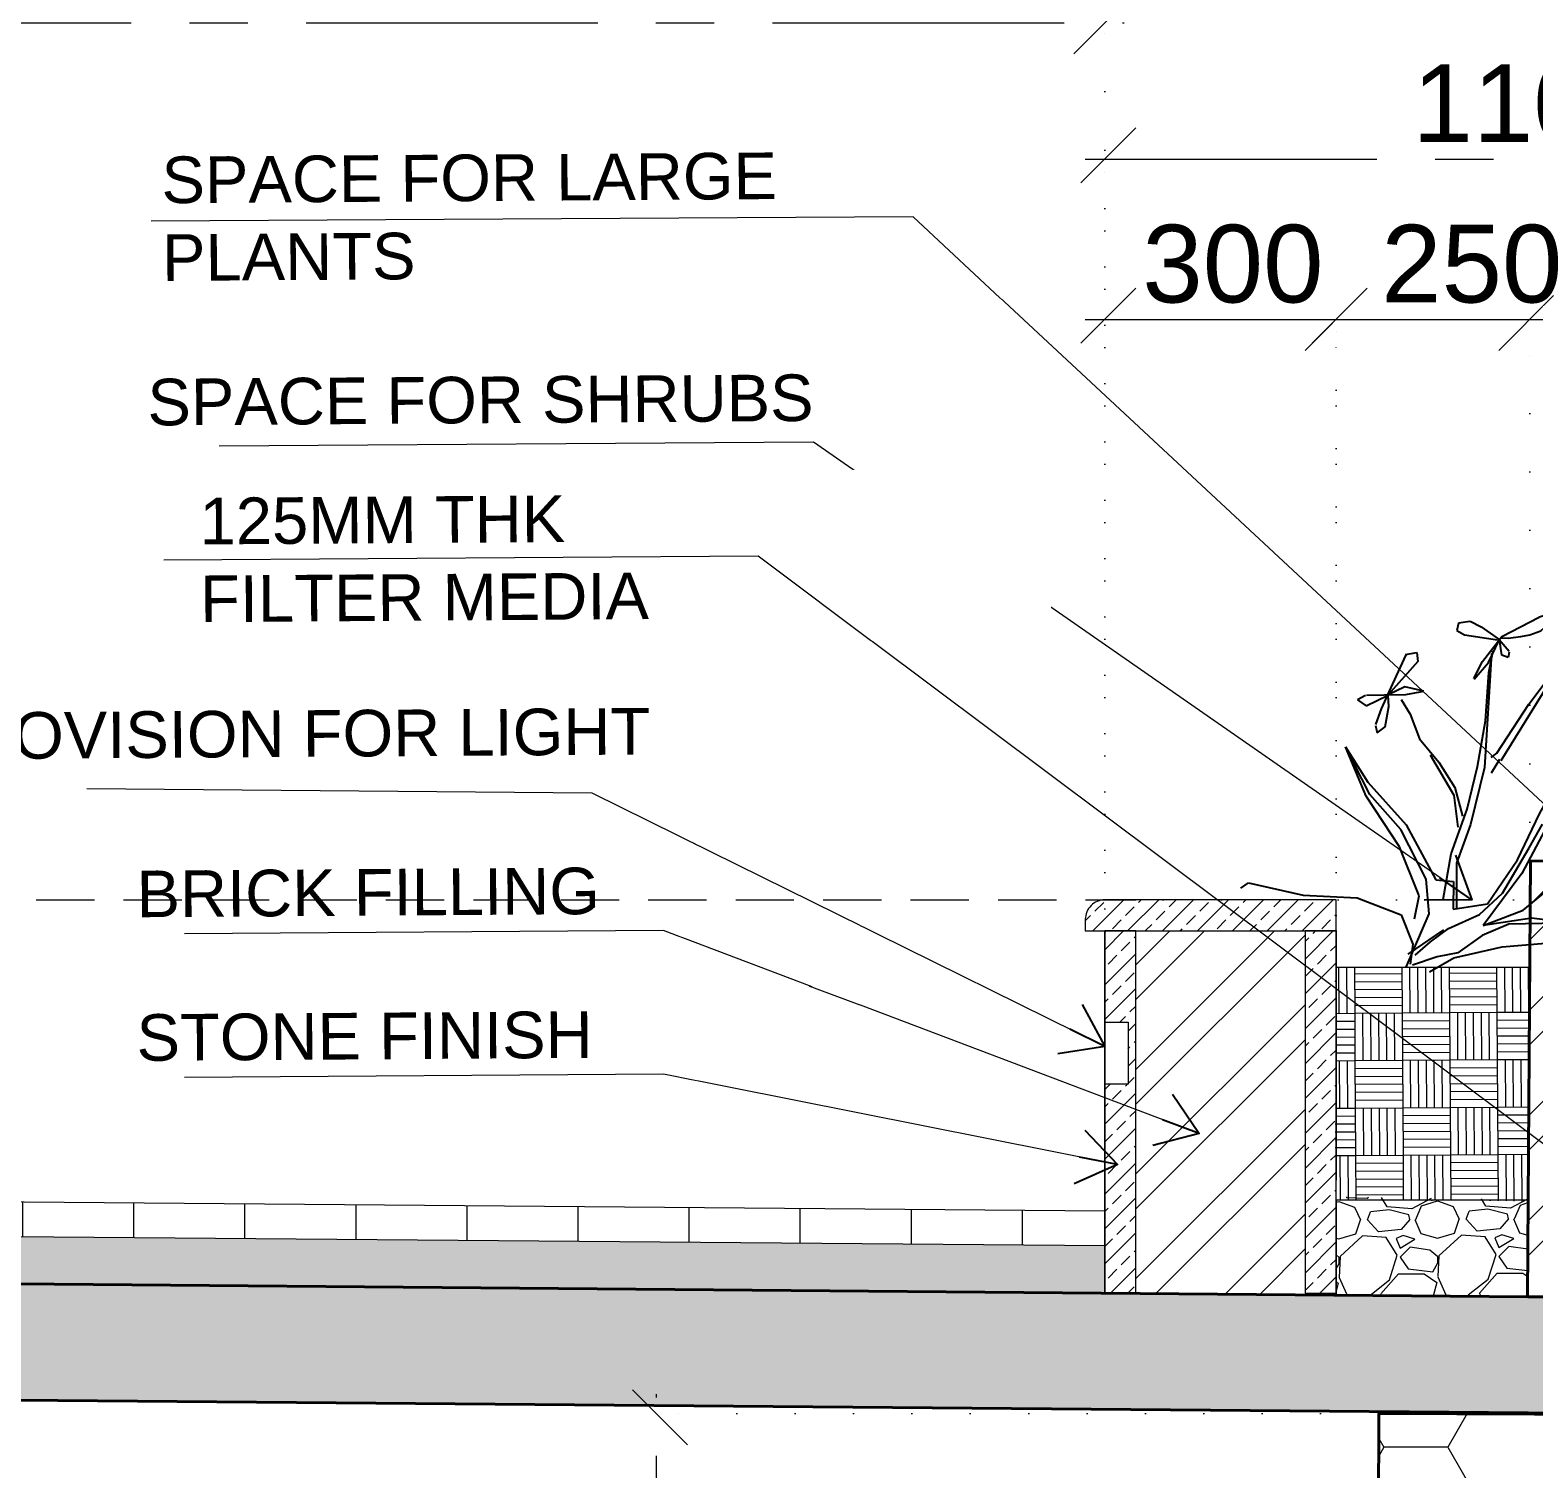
# Model space of a CAD drawing. Header units: millimetres. Extents: x 1667 to 847943, y 724 to 1832625.
# Drawn here: x 420352 to 422286, y 667518 to 669370 of the extents above; entities that cross this region are included whole.
import ezdxf

# ---------------------------------------------------------------- set-up
doc = ezdxf.new("R2010")
doc.units = ezdxf.units.MM
for name, pattern in [('18 03 2014_Stilt Floor_Block 1_Architecture Plan$0$HIDDEN', [0.375, 0.25, -0.125]), ('CENTER', [2, 1.25, -0.25, 0.25, -0.25]), ('DOT', [0.25, 0, -0.25])]:
    doc.linetypes.add(name, pattern=pattern)
doc.layers.get('Defpoints').update_dxf_attribs({"color": 140})
for name, color, linetype, lineweight in [('.', 1, 'Continuous', 0), ('CONCRETE_MOFA', 230, 'Continuous', 40), ('DIMENSION_MOFA', 66, 'CENTER', 15), ('ELEV_09_MOFA', 37, 'Continuous', 9), ('ELEV_15_MOFA', 31, 'Continuous', 13), ('ELEV_GRADE 2_MOFA', 37, 'Continuous', 9), ('s-dm', 171, 'Continuous', 15), ('text', 222, 'Continuous', 15)]:
    doc.layers.add(name, color=color, linetype=linetype, lineweight=lineweight)
doc.layers.add('HATCH_LIGHT_MOFA', color=7, linetype='Continuous', lineweight=5, true_color=0x5b5b5b)
doc.styles.add('1-100', font='arial.ttf', dxfattribs={"height": 120})
doc.styles.add('1-200', font='ARIALN.TTF', dxfattribs={"height": 400})
doc.styles.add('arial', font='arial.ttf')
doc.styles.add('RS', font='romans.shx', dxfattribs={"width": 0.9})
doc.dimstyles.new('DIM 1-200', dxfattribs={"dimtxt": 400, "dimasz": 200, "dimexe": 200, "dimexo": 1, "dimgap": 50, "dimtad": 1, "dimdec": 0, "dimzin": 0, "dimdsep": 46, "dimtxsty": '1-200', "dimblk": 'OBLIQUE', "dimcen": 25, "dimdle": 200, "dimclrd": 256, "dimclre": 256, "dimclrt": 256, "dimadec": 0, "dimazin": 0, "dimtfac": 1, "dimtdec": 0, "dimtix": 1, "dimtofl": 0, "dimtmove": 1, "dimatfit": 3, "dimldrblk": 'OPEN90', "dimfxl": 200, "dimfxlon": 1, "dimtolj": 1, "dimtzin": 0, "dimlwd": -1, "dimlwe": -1, "dimarcsym": 0})
doc.dimstyles.new('Maheboob', dxfattribs={"dimtxt": 100, "dimasz": 100, "dimexe": 0, "dimexo": 0, "dimgap": 50, "dimtad": 1, "dimdec": 0, "dimdsep": 46, "dimtxsty": 'RS', "dimblk": 'ME', "dimcen": 225, "dimdle": 25, "dimclrd": 256, "dimclre": 256, "dimclrt": 7, "dimadec": 1, "dimazin": 1, "dimtfac": 1, "dimtdec": 0, "dimtmove": 0, "dimatfit": 0, "dimldrblk": 'ME', "dimfxl": 1, "dimlwd": -1, "dimlwe": -1, "dimarcsym": 0})
pattern_1 = [(44.60938489196174, (6076.138752735802, 6.711330234655179), (-22.29706206993861, 22.60317506566953), []), (44.60938489196174, (6098.588881000702, 6.558273670380004), (-22.29706206993861, 22.60317506566953), [15.875, -7.9375])]

# ---------------------------------------------------------------- blocks, each defined once
blk = doc.blocks.new('_Oblique')
at = {"color": 0, "linetype": 'ByBlock', "lineweight": -2}
blk.add_line((-0.5, -0.5), (0.5, 0.5), dxfattribs=at)
blk = doc.blocks.new('*D899')
at = {"layer": 'Defpoints', "color": 0}
for p in [(421157.4184149239, 667589.4362939633), (422086.849096196, 667589.4362939633), (422082.7252781743, 666434.9623915817)]:
    blk.add_point(p, dxfattribs=at)
at = {"layer": 'DIMENSION_MOFA', "ltscale": 300}
blk.add_line((421157.4184149239, 666409.9623915817), (421157.4184149239, 667614.4362939633), dxfattribs=at)
at = {"layer": 'DIMENSION_MOFA', "linetype": 'DOT', "ltscale": 300}
for p, q in [((422086.849096196, 667589.4362939633), (421132.4184149239, 667589.4362939633)), ((422082.7252781743, 666434.9623915817), (421132.4184149239, 666434.9623915817))]:
    blk.add_line(p, q, dxfattribs=at)
at = {"layer": 'DIMENSION_MOFA', "xscale": 80, "yscale": 80, "zscale": 80}
for p, rotation in [((421157.4184149239, 667589.4362939633), 90), ((421157.4184149239, 666434.9623915817), 270)]:
    blk.add_blockref('_Oblique', p, dxfattribs=dict(at, rotation=rotation))
at = {"layer": 'DIMENSION_MOFA', "color": 7, "insert": (421086.3611161517, 667012.1993427726), "char_height": 100, "attachment_point": 5, "rotation": 90, "style": 'arial'}
blk.add_mtext('1154', dxfattribs=at)
blk = doc.blocks.new('ME')
at = {"layer": 's-dm', "color": 2, "ltscale": 50}
for p, q in [((5.457000000000001e-12, -1.043956861999275), (5.457000000000001e-12, 1.043956861990636)), ((-1.043956861989494, -4.3201e-12), (1.043956861979949, -4.3201e-12))]:
    blk.add_line(p, q, dxfattribs=at)
blk.add_lwpolyline([(0.7381889763755681, 0.738188976365791), (-0.7381889763851178, -0.7381889763744311)], dxfattribs=at)
blk = doc.blocks.new('A$C78421062')
for p, q in [((937.9627702001017, 1440.615539838793), (948.8411170607433, 1442.595165709499)), ((941.6258621132001, 1440.897294231923), (950.0323212300427, 1411.977512680227)), ((948.8411170607433, 1442.595165709499), (958.7305232917424, 1436.656288097147)), ((950.0323212300427, 1411.977512680227), (995.6332124297041, 1370.467569648055)), ((958.7305232917424, 1436.656288097147), (968.6199295227416, 1427.747971680015)), ((968.6199295227416, 1427.747971680015), (980.4872170123272, 1418.839655261254)), ((980.4872170123272, 1418.839655261254), (988.3987420026679, 1405.972087102244)), ((988.3987420026679, 1405.972087102244), (995.3213263724465, 1393.104518943233)), ((1029.483611697331, 1400.090330358827), (1071.301108116284, 1427.203846012941)), ((1084.325982505456, 1426.758158745011), (1074.436576265609, 1425.768345809542)), ((1095.204329365864, 1423.788719938137), (1084.325982505456, 1426.758158745011)), ((1100.149032485904, 1412.900777649367), (1095.204329365864, 1423.788719938137)), ((1100.149032485904, 1401.023022425361), (1100.149032485904, 1412.900777649367)), ((961.6973451618105, 1320.848174664192), (992.3545045021456, 1371.328634366626)), ((972.0834105734248, 1356.866875623353), (1029.483611697331, 1400.090330358827)), ((995.3213263724465, 1393.104518943233), (992.3545045021456, 1382.216576655628)), ((993.3434451227076, 1369.349008496385), (995.3213263724465, 1337.674994566245)), ((995.3213263724465, 1372.318447301863), (1020.044841963332, 1371.328634366626)), ((995.6332124297041, 1370.467569648055), (1054.790861461079, 1308.048878407339)), ((1020.044841963332, 1371.328634366626), (1040.812595054973, 1372.318447301863)), ((1040.812595054973, 1372.318447301863), (1066.525051275268, 1378.257324912818)), ((1066.525051275268, 1378.257324912818), (1086.303863755427, 1387.165641331114)), ((1086.303863755427, 1387.165641331114), (1100.149032485904, 1401.023022425361)), ((906.5843037103768, 1324.075826893095), (972.0834105734248, 1356.866875623353)), ((995.3213263724465, 1337.674994566245), (1009.166495103156, 1316.88892292371)), ((905.3277296100277, 1321.837987599429), (897.416204619687, 1310.950045312755)), ((897.416204619687, 1310.950045312755), (905.3277296100277, 1296.10285128234)), ((905.3277296100277, 1296.10285128234), (922.1397202108055, 1296.10285128234)), ((922.1397202108055, 1296.10285128234), (945.8742951904424, 1305.011167699704)), ((945.8742951904424, 1305.011167699704), (961.6973451618105, 1320.848174664192)), ((958.785388127435, 1203.422146772034), (981.1049764638301, 1290.972342980793)), ((981.1049764638301, 1290.972342980793), (996.6437449757941, 1309.723335711053)), ((1009.166495103156, 1316.88892292371), (1026.967426324263, 1297.092664217344)), ((1026.967426324263, 1297.092664217344), (1046.746238804422, 1298.082477152813)), ((1046.746238804422, 1298.082477152813), (1054.65776379453, 1305.011167699704)), ((928.5426388597116, 1115.740141971968), (958.785388127435, 1203.422146772034)), ((859.725487444317, 1087.112471818225), (833.7400168392342, 1079.889145595022)), ((865.5000364666339, 1066.887158395955), (859.725487444317, 1087.112471818225)), ((898.5195705655497, 1014.852868924383), (928.5426388597116, 1115.740141971968)), ((618.6380656752735, 1063.99782790686), (614.3071539108641, 1044.494847107446)), ((614.3071539108641, 1044.494847107446), (634.5180755022448, 1032.215192530304)), ((648.9544480536133, 1068.331823639572), (618.6380656752735, 1063.99782790686)), ((649.2939311806113, 1068.826046646573), (678.6091385160107, 1053.463022922166)), ((678.6091385160107, 1053.463022922166), (726.7192747658119, 1019.920177035499)), ((734.5106271272525, 1027.975146576297), (834.0358780478127, 1079.824741419405)), ((838.7927472325973, 1043.050181862898), (865.5000364666339, 1066.887158395955)), ((634.5180755022448, 1032.215192530304), (722.5799481128342, 1019.213205331238)), ((682.7879590783268, 961.070081391139), (734.5106271272525, 1027.975146576297)), ((698.7599333857652, 958.5372650648933), (726.910859886324, 1018.490872707218)), ((726.7192747658119, 1019.920177035499), (753.6570456300396, 988.666895217495)), ((734.1290461663157, 978.0402458640747), (728.3544971351512, 1019.93553795293)), ((732.6854089174885, 1024.269533685641), (751.4526932332665, 1023.54720106395)), ((751.4526932332665, 1023.54720106395), (785.3781687561423, 1027.881196796428)), ((785.3781687561423, 1027.881196796428), (809.1981834834442, 1032.215192530304)), ((809.1981834834442, 1032.215192530304), (838.7927472325973, 1043.050181862898)), ((854.7002548966557, 893.8111025965773), (906.671196115436, 1034.9755350505)), ((860.485468945466, 919.115894582821), (898.5195705655497, 1014.852868924383)), ((443.374737129081, 901.6097607812844), (479.0753384891432, 978.8154233789537)), ((476.7805729124229, 980.1556485444307), (507.5167885755654, 984.9411021659616)), ((507.5167885755654, 984.9411021659616), (510.2488966381643, 961.6974702880252)), ((706.211851418484, 982.9675862514414), (687.6508009824902, 678.3496004301123)), ((699.117579135811, 932.2821084319148), (711.3562510435004, 990.6049697070848)), ((750.7308746043127, 972.2615848870482), (734.1290461663157, 978.0402458640747)), ((753.618149119895, 985.9859047089703), (750.7308746043127, 972.2615848870482)), ((510.2488966381643, 961.6974702880252), (431.0177629324608, 872.1411239299923)), ((659.7653915917035, 915.7767435736023), (682.7879590783268, 961.070081391139)), ((660.5035461070947, 914.474975110963), (698.7599333857652, 958.5372650648933)), ((690.7062382195145, 802.6947348215617), (699.117579135811, 932.2821084319148)), ((412.780498263659, 835.0561851758976), (443.374737129081, 901.6097607812844)), ((475.4145188813563, 893.333847113885), (428.9686818902846, 871.4574876984116)), ((525.9585179749411, 881.7120311744511), (475.4145188813563, 893.333847113885)), ((732.1973220321815, 696.9238678577822), (854.7002548966557, 893.8111025965773)), ((806.2096196357161, 846.8847859022208), (860.485468945466, 919.115894582821)), ((370.2283586177509, 870.7738514672965), (349.0545211648569, 858.4683992951177)), ((349.0545211648569, 858.4683992951177), (372.2774396692403, 842.7447659661993)), ((372.2774396692403, 842.7447659661993), (430.3347359125037, 871.4574876984116)), ((372.54958676151, 871.3718933048658), (420.0885524575133, 872.1627448603977)), ((420.0885524575133, 872.1627448603977), (478.1917327407282, 873.129341205582)), ((432.3838169549126, 841.3774935025722), (431.0177629324608, 871.4574876984116)), ((465.2061454807408, 859.7043919707648), (489.6346712771337, 820.4840130067896)), ((478.1917327407282, 873.129341205582), (525.5988898309879, 881.8433537080418)), ((721.2077228818089, 716.0232625626959), (806.2096196357161, 846.8847859022208)), ((397.6371555242222, 792.5357096008956), (412.780498263659, 835.0561851758976)), ((422.8214387539774, 786.6865949633066), (432.3838169549126, 841.3774935025722)), ((489.6346712771337, 820.4840130067896), (514.5025590662844, 754.8530975489412)), ((396.8664121960755, 790.1047761221416), (400.964574289741, 770.2793254018761)), ((400.964574289741, 770.2793254018761), (422.8214387539774, 786.6865949633066)), ((668.9578204546124, 680.8108411706053), (690.7062382195145, 802.6947348215617)), ((381.5882246349938, 605.5119472788647), (316.7310887461063, 733.0705071906559)), ((316.7310887461063, 733.0705071906559), (376.4159721466713, 638.9591721571051)), ((371.7489716087002, 601.8965486711822), (316.7310887461063, 733.0705071906559)), ((514.5025590662844, 754.8530975489412), (565.73704714817, 692.3025977157522)), ((542.8746075932868, 711.7832818001043), (605.9821790698916, 604.0525307173375)), ((565.73704714817, 692.3025977157522), (609.1362466756254, 624.3381819915958)), ((705.5371457729489, 705.1954307809938), (721.2077228818089, 716.0232625626959)), ((706.211851418484, 663.490186486626), (728.4851119432133, 700.6387213440612)), ((641.7954868082888, 566.7622360743117), (668.9578204546124, 680.8108411706053)), ((687.6508009824902, 678.3496004301123), (650.5287001107354, 526.040607519215)), ((376.4159721466713, 638.9591721571051), (478.7092035119422, 524.4223870884161)), ((464.7340961489826, 512.5878239152953), (381.5882246349938, 605.5119472788647)), ((605.9821790698916, 604.0525307173375), (617.1188093279488, 518.6109005475882)), ((609.1362466756254, 624.3381819915958), (628.8977719431277, 548.0551795416977)), ((834.8560204063542, 554.1232565944083), (863.0728227917571, 604.7865741061978)), ((863.0728227917571, 604.7865741061978), (864.1712277238257, 538.7602328700013)), ((461.1884243015666, 466.0116534184199), (371.7489716087002, 601.8965486711822)), ((598.8747036491986, 447.1679064929485), (641.7954868082888, 566.7622360743117)), ((478.7092035119422, 524.4223870884161), (557.7601863984019, 377.7975324485451)), ((650.5287001107354, 526.040607519215), (613.4065992389806, 422.0247099208646)), ((776.1328515503556, 431.6242561794352), (834.8560204063542, 554.1232565944083)), ((864.1712277238257, 538.7602328700013), (787.3121729111299, 394.825249878224)), ((807.2157325719018, 463.1600569686852), (842.8498087201733, 526.4275805449579)), ((532.0424984309357, 380.1215171853546), (464.7340961489826, 512.5878239152953)), ((513.5652535173576, 334.7937587003689), (461.1884243015666, 466.0116534184199)), ((577.1262859019917, 325.2840128431562), (598.8747036491986, 447.1679064929485)), ((735.9478864406701, 342.5564203448594), (807.2157325719018, 463.1600569686852)), ((613.4065992389806, 422.0247099208646), (613.4065992389806, 300.8205065573566)), ((696.1933811074123, 314.0558734836522), (776.1328515503556, 431.6242561794352)), ((906.2474595282692, 391.5202714658808), (1000.534539357293, 440.6409402659629)), ((37.26941227680072, 356.0718826171942), (57.85309446556494, 369.8423061422072)), ((57.85309446556494, 369.8423061422072), (203.2244935010094, 336.5236257323995)), ((539.9613861206453, 287.1973938229494), (532.0424984309357, 380.1215171853546)), ((557.7601863984019, 377.7975324485451), (605.3870244806167, 373.3062767046504)), ((605.3870244806167, 373.3062767046504), (603.9761843625456, 299.3128383241128)), ((787.3121729111299, 394.825249878224), (683.95470919949, 255.7330122087151)), ((791.5788658682723, 297.1502010468394), (906.2474595282692, 391.5202714658808)), ((203.2244935010094, 336.5236257323995), (348.1216537074652, 329.6148785694968)), ((348.1216537074652, 329.6148785694968), (465.1789899161085, 284.1636495897546)), ((501.3705178115051, 273.8298437772319), (513.5652535173576, 334.7937587003689)), ((674.5781906936318, 285.2203072982375), (735.9478864406701, 342.5564203448594)), ((465.1789899161085, 284.1636495897546), (496.6995455466677, 206.0026807712857)), ((478.5916903738398, 144.8455035125371), (539.9613861206453, 287.1973938229494)), ((591.432625335874, 247.6552104565781), (674.5781906936318, 285.2203072982375)), ((603.9761843625456, 299.3128383241128), (696.1933811074123, 314.0558734836522)), ((683.95470919949, 255.7330122087151), (791.5788658682723, 297.1502010468394)), ((483.9688177611679, 179.3556280974299), (579.5004850330297, 243.9469833758194)), ((543.9205238136929, 212.0672001393978), (591.432625335874, 247.6552104565781)), ((752.5781678860076, 259.516406992916), (681.7530175361317, 229.2785395174287)), ((814.1860975089949, 275.7523539243266), (684.0348333809525, 256.0171947816852)), ((842.3739919667132, 261.0102377072908), (752.5781678860076, 259.516406992916)), ((813.0587846403942, 276.3732614316978), (905.715343359625, 264.7057600966655)), ((905.715343359625, 264.7057600966655), (842.3739919667132, 261.0102377072908)), ((496.6995455466677, 206.0026807712857), (489.2015869640745, 152.7669585067779)), ((502.3477411305066, 176.4791898233816), (543.9205238136929, 212.0672001393978)), ((681.7530175361317, 229.2785395174287), (616.4735916559584, 183.2822225405835)), ((735.1013248865493, 198.4646196737885), (851.1758768742438, 208.3209733113181)), ((851.1758768742438, 208.3209733113181), (960.2938642564695, 159.942338069668)), ((561.1872098003514, 171.7953477941919), (495.5123581471853, 149.5685136623215)), ((540.7178235743195, 131.8280534725636), (606.1290580425411, 169.9012095022481)), ((616.4735916559584, 183.2822225405835), (561.1872098003514, 171.7953477941919)), ((606.1290580425411, 169.9012095022481), (735.1013248865493, 198.4646196737885)), ((960.2938642564695, 159.942338069668), (986.1283483717125, 36.20824232557788))]:
    blk.add_line(p, q)
blk = doc.blocks.new('*D902')
at = {"layer": 'Defpoints', "color": 0}
for p in [(421734.0939522727, 669379.3263975525), (421734.0939522727, 667863.6859839811), (416531.7754649411, 667788.7635879205)]:
    blk.add_point(p, dxfattribs=at)
at = {"layer": 'DIMENSION_MOFA', "linetype": 'DOT', "ltscale": 300}
for p, q in [((416531.7754649411, 667788.7635879205), (416531.7754649411, 669404.3263975525)), ((421734.0939522727, 667863.6859839811), (421734.0939522727, 669404.3263975525))]:
    blk.add_line(p, q, dxfattribs=at)
at = {"layer": 'DIMENSION_MOFA', "ltscale": 300}
blk.add_line((416506.7754649411, 669379.3263975525), (421759.0939522727, 669379.3263975525), dxfattribs=at)
at = {"layer": 'DIMENSION_MOFA', "xscale": 80, "yscale": 80, "zscale": 80, "rotation": 180}
blk.add_blockref('_Oblique', (416531.7754649411, 669379.3263975525), dxfattribs=at)
at = {"layer": 'DIMENSION_MOFA', "xscale": 80, "yscale": 80, "zscale": 80}
blk.add_blockref('_Oblique', (421734.0939522727, 669379.3263975525), dxfattribs=at)
at = {"layer": 'DIMENSION_MOFA', "color": 7, "insert": (419132.9347086069, 669451.0317181528), "char_height": 100, "attachment_point": 5, "style": 'arial'}
blk.add_mtext('5500-6000MM CLEAR WIDTH', dxfattribs=at)
blk = doc.blocks.new('*D905')
at = {"layer": 'Defpoints', "color": 0}
for p in [(422280.842424608, 668997.4797830796), (422031.6934652717, 668230.4848860472), (422280.842424608, 668200.4848860473)]:
    blk.add_point(p, dxfattribs=at)
at = {"layer": 'DIMENSION_MOFA', "linetype": 'DOT', "ltscale": 300}
for p, q in [((422031.6934652717, 668230.4848860472), (422031.6934652717, 669022.4797830796)), ((422280.842424608, 668200.4848860473), (422280.842424608, 669022.4797830796))]:
    blk.add_line(p, q, dxfattribs=at)
at = {"layer": 'DIMENSION_MOFA', "ltscale": 300}
blk.add_line((422006.6934652717, 668997.4797830796), (422305.842424608, 668997.4797830796), dxfattribs=at)
at = {"layer": 'DIMENSION_MOFA', "xscale": 80, "yscale": 80, "zscale": 80, "rotation": 180}
blk.add_blockref('_Oblique', (422031.6934652717, 668997.4797830796), dxfattribs=at)
at = {"layer": 'DIMENSION_MOFA', "xscale": 80, "yscale": 80, "zscale": 80}
blk.add_blockref('_Oblique', (422280.842424608, 668997.4797830796), dxfattribs=at)
at = {"layer": 'DIMENSION_MOFA', "color": 7, "insert": (422206.2679449397, 669068.5370818517), "char_height": 100, "attachment_point": 5, "style": 'arial'}
blk.add_mtext('250', dxfattribs=at)
blk = doc.blocks.new('*D906')
at = {"layer": 'Defpoints', "color": 0}
for p in [(422031.6934652717, 668997.4797830796), (421734.0939522725, 668210.4848860473), (422031.6934652717, 668210.4848860473)]:
    blk.add_point(p, dxfattribs=at)
at = {"layer": 'DIMENSION_MOFA', "linetype": 'DOT', "ltscale": 300}
for p, q in [((421734.0939522725, 668210.4848860473), (421734.0939522725, 669022.4797830796)), ((422031.6934652717, 668210.4848860473), (422031.6934652717, 669022.4797830796))]:
    blk.add_line(p, q, dxfattribs=at)
at = {"layer": 'DIMENSION_MOFA', "ltscale": 300}
blk.add_line((421709.0939522725, 668997.4797830796), (422056.6934652717, 668997.4797830796), dxfattribs=at)
at = {"layer": 'DIMENSION_MOFA', "xscale": 80, "yscale": 80, "zscale": 80, "rotation": 180}
blk.add_blockref('_Oblique', (421734.0939522725, 668997.4797830796), dxfattribs=at)
at = {"layer": 'DIMENSION_MOFA', "xscale": 80, "yscale": 80, "zscale": 80}
blk.add_blockref('_Oblique', (422031.6934652717, 668997.4797830796), dxfattribs=at)
at = {"layer": 'DIMENSION_MOFA', "color": 7, "insert": (421898.9437381955, 669068.5711882637), "char_height": 100, "attachment_point": 5, "style": 'arial'}
blk.add_mtext('300', dxfattribs=at)
blk = doc.blocks.new('*D907')
at = {"layer": 'Defpoints', "color": 0}
for p in [(422235.8211257268, 668164.0523647782), (423028.8760968961, 668164.0523647782), (422154.8015805771, 667864.0100499587)]:
    blk.add_point(p, dxfattribs=at)
at = {"layer": 'DIMENSION_MOFA', "ltscale": 300}
blk.add_line((423028.8760968961, 667839.0100499587), (423028.8760968961, 668189.0523647782), dxfattribs=at)
at = {"layer": 'DIMENSION_MOFA', "linetype": 'DOT', "ltscale": 300}
for p, q in [((422235.8211257268, 668164.0523647782), (423053.8760968961, 668164.0523647782)), ((422154.8015805771, 667864.0100499587), (423053.8760968961, 667864.0100499587))]:
    blk.add_line(p, q, dxfattribs=at)
at = {"layer": 'DIMENSION_MOFA', "xscale": 80, "yscale": 80, "zscale": 80}
for p, rotation in [((423028.8760968961, 668164.0523647782), 90), ((423028.8760968961, 667864.0100499587), 270)]:
    blk.add_blockref('_Oblique', p, dxfattribs=dict(at, rotation=rotation))
at = {"layer": 'DIMENSION_MOFA', "color": 7, "insert": (422957.784691712, 668014.0312073685), "char_height": 100, "attachment_point": 5, "rotation": 90, "style": 'arial'}
blk.add_mtext('300', dxfattribs=at)
blk = doc.blocks.new('*D908')
at = {"layer": 'Defpoints', "color": 0}
for p in [(421734.0939522727, 668250.4848860467), (423221.4736880937, 668250.4848860467), (422453.0007176905, 667864.0100499587)]:
    blk.add_point(p, dxfattribs=at)
at = {"layer": 'DIMENSION_MOFA', "ltscale": 300}
blk.add_line((423221.4736880937, 667839.0100499587), (423221.4736880937, 668275.4848860467), dxfattribs=at)
at = {"layer": 'DIMENSION_MOFA', "linetype": 'DOT', "ltscale": 300}
for p, q in [((421734.0939522727, 668250.4848860467), (423246.4736880937, 668250.4848860467)), ((422453.0007176905, 667864.0100499587), (423246.4736880937, 667864.0100499587))]:
    blk.add_line(p, q, dxfattribs=at)
at = {"layer": 'DIMENSION_MOFA', "xscale": 80, "yscale": 80, "zscale": 80}
for p, rotation in [((423221.4736880937, 668250.4848860467), 90), ((423221.4736880937, 667864.0100499587), 270)]:
    blk.add_blockref('_Oblique', p, dxfattribs=dict(at, rotation=rotation))
at = {"layer": 'DIMENSION_MOFA', "color": 7, "insert": (423150.4163893216, 668057.2474680027), "char_height": 100, "attachment_point": 5, "rotation": 90, "style": 'arial'}
blk.add_mtext('400', dxfattribs=at)
blk = doc.blocks.new('*D909')
at = {"layer": 'Defpoints', "color": 0}
for p in [(422836.6722019011, 669203.8198595803), (421734.0939522725, 668210.4848860473), (422836.6722019011, 668210.4848860473)]:
    blk.add_point(p, dxfattribs=at)
at = {"layer": 'DIMENSION_MOFA', "linetype": 'DOT', "ltscale": 300}
for p, q in [((421734.0939522725, 668210.4848860473), (421734.0939522725, 669228.8198595803)), ((422836.6722019011, 668210.4848860473), (422836.6722019011, 669228.8198595803))]:
    blk.add_line(p, q, dxfattribs=at)
at = {"layer": 'DIMENSION_MOFA', "ltscale": 300}
blk.add_line((421709.0939522725, 669203.8198595803), (422861.6722019011, 669203.8198595803), dxfattribs=at)
at = {"layer": 'DIMENSION_MOFA', "xscale": 80, "yscale": 80, "zscale": 80, "rotation": 180}
blk.add_blockref('_Oblique', (421734.0939522725, 669203.8198595803), dxfattribs=at)
at = {"layer": 'DIMENSION_MOFA', "xscale": 80, "yscale": 80, "zscale": 80}
blk.add_blockref('_Oblique', (422836.6722019011, 669203.8198595803), dxfattribs=at)
at = {"layer": 'DIMENSION_MOFA', "color": 7, "insert": (422285.3830770868, 669274.8771583524), "char_height": 100, "attachment_point": 5, "style": 'arial'}
blk.add_mtext('1100', dxfattribs=at)
blk = doc.blocks.new('DBCJHDBCF')
at = {"layer": '.', "lineweight": 0, "true_color": 0x525252}
h = blk.add_hatch(dxfattribs=at)
h.set_pattern_fill('AR-CONC', color=251, scale=0.9999999999999998, angle=359.6093848919606)
h.set_pattern_definition([(49.60938489196174, (-1.410636847489513, -106.9102907842025), (182.071770981873, -17.18075308373853), [19.05, -209.55]), (354.6093848919605, (-1.410636847489513, -106.9102907842025), (-33.94007867158338, 191.2926760913688), [15.23999999999998, -167.6405841699996]), (100.0608295919617, (13.76196201052517, -108.3420162448892), (148.1316917765255, 174.1119152231513), [16.19000879999983, -178.0902445999986]), (45.79358489196178, (-1.064309527515434, -56.11147133540362), (270.7861190522771, -43.88942329999342), [28.575, -314.3249999999999]), (96.24494250196176, (21.50118050619494, -59.76889581070282), (239.0854363924494, 245.8018797796788), [24.28502313999999, -267.1356081599999]), (350.7935360619606, (-1.064309527515434, -56.11147133540362), (239.0854364058395, 245.8018797673988), [22.85996706999996, -251.4597319199997]), (20.60938489196168, (24.24851836822927, -68.98433985514566), (150.9136782653836, -103.2964477248183), [19.05, -209.55]), (325.6093848919617, (24.24851836822927, -68.98433985514566), (63.05628748640045, 183.762352457168), [15.24, -167.64]), (71.06082989196175, (36.82465821725782, -77.59237721934915), (213.9699654202103, 80.46590568530596), [16.19000879999992, -178.0899375999994]), (37.10938489196175, (-1.410636847489513, -106.9102907842025), (3.664982655381011, 84.53201743136003), [0, -165.608, 0, -170.18, 0, -168.275]), (7.10938489196174, (-1.410636847489513, -106.9102907842025), (67.50108743100768, 99.72270586236345), [0, -97.028, 0, -161.798, 0, -64.135]), (327.1093848919616, (-58.05132053268608, -106.5241358197527), (135.5483886274902, -6.652995260098044), [0, -63.5, 0, -198.12, 0, -262.89]), (317.1093848919618, (-83.45073025708552, -106.3509721596492), (148.2990832445015, 24.41603434631882), [0, -82.54999999999967, 0, -131.5719999999993, 0, -186.6899999999993])])
h.paths.add_polyline_path([(-1.164153218269348e-10, 99.99999999755528), (7049.731498239562, -7.586870500235818), (7049.731498240202, -90.49931584869046), (7049.007654575747, -154.9774013812421), (6739.167612911318, -152.8650280537549), (-0.7575757364975289, -49.99426046060398)])
at = {"layer": 'HATCH_LIGHT_MOFA', "lineweight": 13}
h = blk.add_hatch(dxfattribs=at)
h.set_pattern_fill('ANSI32', color=256, scale=10, angle=179.6093848919617, style=0)
h.set_pattern_definition([(224.6093848919616, (6694.905681896664, -2.558108995552175), (66.89118620981584, -67.80952519700861), []), (224.6093848919616, (6650.005425367039, -2.251995867583901), (66.89118620981584, -67.80952519700861), [])])
h.paths.add_polyline_path([(6694.908557542367, -2.136313217575662), (6644.413665503031, -1.787770127877593), (6652.779014530301, 559.3337469194084), (6752.499326769379, 557.8990817876766), (6746.564378506795, 121.4009937028168), (6745.733452174056, 120.241847960162), (6746.548773639137, 120.2374133624835), (6744.897382304305, -2.898933682125062), (6719.901241179614, -2.517597075551748)])
at = {"layer": 'HATCH_LIGHT_MOFA', "transparency": 33554636}
h = blk.add_hatch(dxfattribs=at)
h.set_pattern_fill('ANSI33', color=256, scale=5, angle=359.609384891961)
h.set_pattern_definition([(44.60938489196174, (6075.797879389196, -43.2875078052748), (-22.29706206993861, 22.60317506566953), []), (44.60938489196174, (6098.248007654096, -43.44056436954997), (-22.29706206993861, 22.60317506566953), [15.875, -7.9375])])
h.paths.add_polyline_path([(6079.315665871371, 472.6966204105411), (6079.417927875242, 487.696271822555, -0.4142135623751409), (6104.587783567957, 512.5252541683149), (6402.180380593112, 510.4963793294737), (6401.907681915851, 470.4973088983679)])
h = blk.add_hatch(dxfattribs=at)
h.set_pattern_fill('ANSI33', color=256, scale=5, angle=359.609384891961)
h.set_pattern_definition(pattern_1)
h.paths.add_polyline_path([(6101.964744349301, 127.7814354609), (6102.970918440726, 275.3656802738551), (6132.970221264812, 275.1611562665785), (6133.515618619451, 355.1592971307691), (6103.516315795481, 355.3638211382786), (6104.315084890695, 472.5261837372091), (6144.314155322791, 472.2534850599477), (6141.137242187688, 6.268194884061813), (6108.975407479273, 6.487462223973125), (6101.149123640556, 6.58722460642457), (6101.975379872601, 127.7813629516168)])
at = {"layer": 'HATCH_LIGHT_MOFA', "lineweight": 13}
h = blk.add_hatch(dxfattribs=at)
h.set_pattern_fill('ANSI32', color=256, scale=10, angle=179.6093848919617, style=0)
h.set_pattern_definition([(224.6093848919616, (498217.4317729507, 582425.5678617453), (66.89118620981584, -67.80952519700863), []), (224.6093848919616, (498172.5315164207, 582425.8739748729), (66.89118620981584, -67.80952519700863), [])])
h.paths.add_polyline_path([(6141.188238026865, 5.653286678134464), (6358.573760751344, 4.343294794671237), (6360.045466329902, 174.7617659691023), (6359.897707522032, 175.8133543155855), (6361.934109403926, 470.4625534728402), (6144.288657403318, 472.5609391621547)])
at = {"layer": 'HATCH_LIGHT_MOFA', "transparency": 33554636}
h = blk.add_hatch(dxfattribs=at)
h.set_pattern_fill('ANSI33', color=256, scale=5, angle=359.609384891961)
h.set_pattern_definition(pattern_1)
h.paths.add_polyline_path([(6358.731698349002, 4.784717399743386), (6361.908611483756, 470.7700075756293), (6401.907681915851, 470.4973088983679), (6399.719185166003, 149.4915873977588), (6399.338648080942, 124.4944837315707), (6399.545312698116, 123.9882107706508), (6398.730768781097, 4.512018722482026)])
at = {"layer": 'HATCH_LIGHT_MOFA', "transparency": 33554567}
h = blk.add_hatch(dxfattribs=at)
h.set_pattern_fill('AR-PARQ1', color=256, scale=0.2)
h.set_pattern_definition([(90, (497863.1663870842, 582427.9831104261), (-60.96000000000016, 60.96000000000013), [60.96000000000001, -60.96000000000001]), (90, (497873.3263870839, 582427.9831104259), (-60.96000000000016, 60.96000000000013), [60.96000000000001, -60.96000000000001]), (90, (497883.4863870841, 582427.9831104261), (-60.96000000000016, 60.96000000000013), [60.96000000000001, -60.96000000000001]), (90, (497893.6463870843, 582427.9831104259), (-60.96000000000016, 60.96000000000013), [60.96000000000001, -60.96000000000001]), (90, (497903.8063870844, 582427.9831104263), (-60.96000000000016, 60.96000000000013), [60.96000000000001, -60.96000000000001]), (90, (497913.9663870843, 582427.9831104261), (-60.96000000000016, 60.96000000000013), [60.96000000000001, -60.96000000000001]), (90, (497924.126387084, 582427.9831104263), (-60.96000000000016, 60.96000000000013), [60.96000000000001, -60.96000000000001]), (0, (497863.1663870843, 582488.9431104265), (60.96000000000016, -60.96000000000014), [60.96000000000001, -60.96000000000001]), (0, (497863.1663870841, 582499.1031104262), (60.96000000000016, -60.96000000000014), [60.96000000000001, -60.96000000000001]), (0, (497863.1663870842, 582509.2631104261), (60.96000000000016, -60.96000000000014), [60.96000000000001, -60.96000000000001]), (0, (497863.166387084, 582519.4231104251), (60.96000000000016, -60.96000000000014), [60.96000000000001, -60.96000000000001]), (0, (497863.1663870839, 582529.583110425), (60.96000000000016, -60.96000000000014), [60.96000000000001, -60.96000000000001]), (0, (497863.1663870841, 582539.7431104266), (60.96000000000016, -60.96000000000014), [60.96000000000001, -60.96000000000001]), (0, (497863.166387084, 582549.9031104263), (60.96000000000016, -60.96000000000014), [60.96000000000001, -60.96000000000001])])
h.paths.add_polyline_path([(6650.734299052216, 422.3673018923728), (6401.591129738081, 424.0658666838426), (6398.636139370792, 175.5492502006236), (6399.896777954185, 175.5406556383241), (6399.571468031558, 125.2911220755195), (6646.176171053085, 121.0884692390682)])
at = {"layer": 'HATCH_LIGHT_MOFA', "ltscale": 10}
h = blk.add_hatch(dxfattribs=at)
h.set_pattern_fill('ANSI31', color=256, scale=45, angle=44.60938489196174)
h.set_pattern_definition([(89.60938489196175, (-21758.90747436974, -48563.98713785387), (-142.8716796996265, 0.9740455879079906), [])])
h.paths.add_polyline_path([(901.4283837300027, 191.2313067682553), (6111.860564403934, 112.4663751783082), (6102.117452703416, 111.7801615593489), (6101.287115377258, 66.78806835017167), (6111.551383841957, 67.11619162000716), (901.4283837300609, 146.2261470764643)])
h = blk.add_hatch(dxfattribs=at)
h.set_pattern_fill('AR-SAND', color=256, scale=0.2)
h.set_pattern_definition([(37.49999999999999, (0, 0), (-0.3200062591968091, 9.788264746586847), [0, -7.7216, 0, -8.636, 0, -8.254999999999999]), (7.499999999999999, (0, 0), (8.990465662760053, 14.33650201136709), [0, -4.1656, 0, -6.959600000000001, 0, -2.667]), (327.5, (-6.248400000156835, -2.211891114711761e-09), (15.81984740482916, 0.02874369357091526), [0, -2.54, 0, -9.144, 0, -11.938]), (317.4999999999998, (-6.248400000156835, -2.211891114711761e-09), (15.2711290494459, 4.458586465144347), [0, -1.27, 0, -5.994399999999998, 0, -6.858])])
h.paths.add_polyline_path([(850.7234130973811, 87.2288001216948), (858.844934638415, 87.0815381098073), (859.1084840689437, 146.4152068604017), (6101.561686408124, 67.10136918909848), (6101.908822428435, 66.78382978448644), (6100.800959094136, 6.753901198273525), (6101.139608221129, 6.751592415617779)])
h = blk.add_hatch(dxfattribs=at)
h.set_pattern_fill('GRAVEL', color=256, scale=5)
h.set_pattern_definition([(228.0127874999993, (-515671.062664806, -634392.1310601177), (-1016.00000007979, -1142.999999929089), [17.08607199999995, -1691.524181978247]), (184.9697409999993, (-515682.4926648065, -634404.8310601151), (1523.999999397031, 127.0000072348966), [29.32023599999996, -2902.702444676195]), (132.5104470999998, (-515711.7026648064, -634407.3710601152), (1270.000000536375, -1396.999999512298), [20.674076, -2046.736139705]), (267.2736889999999, (-515761.2326648038, -634439.1210601156), (127.0000002659866, 2539.999999986668), [26.700226, -2643.3218712869]), (292.8336541799999, (-515762.5026648064, -634465.7910601153), (-635.0000000531732, 1523.999999977773), [26.18168499999999, -2591.990387267198]), (357.2736889999987, (-515752.3426648065, -634489.9210601178), (-2539.999999986668, 127.0000002659867), [26.70022599999999, -2643.321871286898]), (37.69424047, (-515725.6726648063, -634491.191060115), (-1650.9999999268, -1270.000000095021), [35.30968299999999, -3495.65576571235]), (72.25532837, (-515697.7326648064, -634469.6010601152), (889.0000002389645, 2793.999999923943), [33.33597599999982, -3300.262830095238]), (121.42956562, (-515687.5726648063, -634437.8510601149), (-1016.000000144156, 1650.999999911301), [26.79065, -2652.277284935601]), (175.2363583, (-515701.5426648055, -634414.9910601167), (1396.999999979971, -127.000000219463), [30.58566399999982, -1498.696847499989]), (222.3974377999994, (-515732.0226648065, -634412.451060115), (-1523.999999951238, -1397.0000000532), [39.553896, -3915.83862560885]), (138.81407483, (-515635.5026648064, -634440.391060115), (-888.9999999466781, 762.0000000619589), [13.50022699999995, -1336.528291217194]), (171.4692344, (-515645.6626648068, -634431.5010601153), (1651.000000044488, -253.9999997118672), [25.684099, -2542.731949852]), (224.9999999999993, (-515671.0626648062, -634427.691060115), (-1.77635683940025e-14, -127.000000000012), [17.96046699999994, -161.6446554213995]), (203.1985905099993, (-515679.952664806, -634412.4510601152), (635.0000000173045, 253.9999999554667), [9.672065999999981, -957.5311184446987]), (291.80140949, (-515688.8426648052, -634416.2610601151), (-127.0000000265746, 380.9999999911449), [13.678281, -670.2376495]), (30.96375652999999, (-515683.7626648038, -634428.9610601157), (381.0000000093205, 253.9999999860575), [22.21598299999999, -718.3149076454998]), (161.56505118, (-515664.7126648065, -634417.5310601167), (254.0000000066285, -126.999999986688), [16.06435699999992, -385.5449058413986]), (16.389540334, (-515762.5026648065, -634416.2610601148), (1270.000000000007, 381.0000000000135), [22.50439999999991, -2227.941333626939]), (70.34617594, (-515740.9126648066, -634409.9110601152), (-508.0000000464671, -1396.99999998352), [18.87994699999991, -1869.110783909994]), (293.1985905099999, (-515664.7126648062, -634392.1310601187), (-253.9999999556631, 635.0000000177643), [19.34400499999991, -947.8591794446968]), (343.6104596699999, (-515657.0926648065, -634409.9110601168), (-1270.000000026614, 380.9999999111416), [22.5044, -2227.941333626999]), (339.44395478, (-515762.502664806, -634495.0010601148), (-634.9999999999931, 254.0000000000112), [21.7017599999999, -1063.386715655294]), (294.7751406, (-515742.1826648063, -634502.6210601149), (-635.0000007558465, 1396.999999656368), [18.18360599999999, -1800.179669036]), (66.80140949, (-515663.4426648064, -634519.131060117), (253.9999999601145, 635.0000000159679), [19.344005, -947.8591794446999]), (17.35402463999999, (-515655.8226648065, -634501.3510601152), (-1650.999999967151, -508.0000001066232), [21.289137, -2107.61879901]), (69.44395478, (-515725.672664806, -634519.131060115), (-254.000000004423, -634.9999999982289), [10.85087999999995, -1074.237595655294]), (101.309932474, (-515671.0626648064, -634519.1310601168), (-127.00000000002, 508.0000000000184), [6.47573, -641.0997482263001]), (165.963756532, (-515672.3326648064, -634512.7810601146), (380.999999999977, -126.9999999999935), [26.181685, -497.45272945345]), (186.0090059599993, (-515697.7326648065, -634506.4310601169), (1269.999999993274, 127.0000000664675), [24.26334999999995, -2402.068243166844]), (303.69006753, (-515683.7626648065, -634440.391060115), (-127.0000000176491, 253.9999999911858), [18.316194, -439.588817984]), (353.1572265899987, (-515673.6026648065, -634455.6310601154), (2159.000000013284, -253.9999998869697), [31.97783799999999, -3165.800453251549]), (60.9453959, (-515641.8526648064, -634459.4410601199), (-508.0000000139843, -888.9999999920154), [13.07541199999996, -1294.469615905494]), (90, (-515635.5026648063, -634448.0110601169), (-127.0000000000003, 127.0000000000002), [7.62, -119.38]), (120.25643716, (-515700.2726648064, -634502.6210601229), (507.9999999378582, -889.0000000354898), [17.64334799999999, -1746.697038659999]), (48.01278749999999, (-515709.1626648063, -634487.381060115), (1016.000000083767, 1142.99999992551), [34.17214399999983, -1674.438109978244]), (0, (-515686.3026648065, -634461.9810601199), (127.0000000000002, 127.0000000000003), [33.02, -93.97999999999999]), (325.3048464999993, (-515653.2826648065, -634461.9810601148), (1270.000000481077, -888.9999993127288), [20.080478, -1987.965836207]), (254.0546040999999, (-515636.772664806, -634473.411060115), (-126.9999999911278, -508.0000000022374), [18.49145399999991, -906.0825019385971]), (207.6459753599993, (-515641.8526648064, -634491.1910601169), (-2413.000000088678, -1269.999999831537), [30.10725499999996, -2980.623221146895]), (175.42607874, (-515668.5226648062, -634505.1610601152), (-1650.999999999941, 126.9999999999739), [31.85147299999991, -3153.292322811988])])
h.paths.add_polyline_path([(6950.002323919791, 118.8492193168495), (6746.571688892029, 121.9460941308644), (6744.91445621103, -1.625814163708128), (7052.218693350733, -6.554775271564722), (7057.285659492423, 118.3965310560307)])
h.paths.add_polyline_path([(6550.048665315961, 124.9378126690863), (6400.091202700161, 128.4598709517159), (6398.208288420341, 3.47405275341589), (6645.19813906448, -0.1504004749003798), (6646.339329062961, 123.3885623953538)])
at = {"layer": 'CONCRETE_MOFA'}
blk.add_lwpolyline([(6645.261139858456, -1.800801077159122), (6744.903135185421, -2.480122871464118)], dxfattribs=at)
at = {"layer": 'ELEV_15_MOFA'}
for p, q in [((6401.591129738081, 424.0658666838426), (6650.734299052216, 422.3673018923728)), ((6400.09972225083, 174.4886910575442), (6399.338648080942, 124.4944837315707))]:
    blk.add_line(p, q, dxfattribs=at)
blk.add_lwpolyline([(6402.180380593112, 510.4963793294737), (6104.587783567957, 512.5252541683149, 0.4142135623751408), (6079.417927875242, 487.696271822555), (6079.315665871371, 472.6966204105411), (6401.907681915851, 470.4973088983679)], format="xyb", close=True, dxfattribs=at)
for points in [[(6144.314155322791, 472.2534850599477), (6104.315084890695, 472.5261837372091), (6101.138171755592, 6.540893561323173), (6141.137242187688, 6.268194884061813)], [(6401.907681915851, 470.4973088983679), (6361.908611483756, 470.7700075756293), (6358.731698349002, 4.784717399743386), (6398.730768781097, 4.512018722482026)], [(6103.516315795481, 355.3638211382786), (6133.515618619451, 355.1592971307691), (6132.970221264812, 275.1611562665785), (6102.970918440726, 275.3656802738551)], [(6644.909719502146, -1.795439871028066), (6644.909719502146, -1.795439871028066)]]:
    blk.add_lwpolyline(points, close=True, dxfattribs=at)
for points in [[(6101.95079484419, 125.7353409988573), (6104.315084890695, 472.5261837372091), (6401.907681915851, 470.4973088983679), (6399.896777954185, 175.5406556383241), (6400.09972225083, 174.4886910575442)], [(901.6242673340603, 191.3710509862285), (6101.860796795168, 112.5345498475945)], [(6101.562251756957, 67.1842937793117), (901.2301616246114, 145.8160938405199)], [(6399.545312698116, 123.9882107706508), (6398.719056466129, 2.794072426971979), (6101.149123640556, 6.58722460642457), (6101.975379872601, 127.7813629516168)], [(6645.756398401107, 122.3942674323916), (6399.545312698116, 123.9882107706508)], [(6399.548754511692, 124.4930513054132), (6399.548754511692, 124.4930513054132)]]:
    blk.add_lwpolyline(points, dxfattribs=at)
at = {"xscale": 0.4816293025259643, "yscale": 0.4816293025259643, "zscale": 0.4816293025259643, "rotation": 359.609384891961}
blk.add_blockref('A$C78421062', (6260.690536182956, 355.2630140673136), dxfattribs=at)
at = {"layer": 'text', "ltscale": 10, "char_height": 60, "attachment_point": 1, "style": '1-100', "bg_fill": 3, "box_fill_scale": 1.5, "bg_fill_color": 256, "bg_fill_transparency": 0}
for s, insert, width in [('SPACE FOR LARGE PLANTS', (4897.493104577123, 1477.275196746457, 2655.257813841044), 1064.531641144771), ('SPACE FOR SHRUBS', (4877.440925665316, 1191.407502922229, 2655.257813841044), 1064.531641144771), ('BRICK FILLING', (4859.120980640524, 558.6734559064498, 5310.515627682087), 900.2521303013491)]:
    blk.add_mtext(s, dxfattribs=dict(at, insert=insert, width=width))
at = {"layer": 'CONCRETE_MOFA'}
for points in [[(6644.909719502146, -1.795439871028066), (6644.909719502146, -1.795439871028066), (6652.50628140429, 559.0010293023661), (6752.499326769379, 557.8990817876766), (6744.897458001331, -2.89893483533524), (7054.655024038511, -7.624540200224146), (7053.724349917611, -157.6323536629789), (-0.7575757364975289, -49.99426046060398), (-1.164153218269348e-10, 99.99999999755528), (-1.164153218269348e-10, 99.99999999755528)], [(6645.261139858456, -1.800801077159122), (858.7208576418343, 87.1742925530998), (862.6451253361884, 508.2619258241029), (754.6481152297929, 508.9982089806581), (750.7312590767979, 88.99769046832807), (99.99186790990643, 98.47055994684342), (103.0089487439254, 502.1564691651147), (3.011272663425189, 502.8382158575114), (-0.002150835585780442, 99.57415072026197)]]:
    blk.add_lwpolyline(points, dxfattribs=at)
at = {"layer": 'ELEV_09_MOFA', "linetype": '18 03 2014_Stilt Floor_Block 1_Architecture Plan$0$HIDDEN', "ltscale": 300}
blk.add_lwpolyline([(904.9173280278337, 547.9746593723539), (6144.586853999936, 512.2525554959429)], dxfattribs=at)
at = {"layer": 'text', "ltscale": 10}
blk.add_leader([(6576.750803291041, 509.306223587133), (5734.032430813124, 1104.302626214921), (4969.310255985183, 1104.302626214805)], dimstyle='DIM 1-200', override={"dimasz": 50, "dimtad": 0, "dimfxl": 2, "dimarcsym": 1}, dxfattribs=at)
at = {"layer": 'text', "ltscale": 10, "char_height": 60, "width": 1064.531641144771, "style": '1-100', "bg_fill": 3, "box_fill_scale": 1.5, "bg_fill_color": 256, "bg_fill_transparency": 0}
for s, insert, attachment_point in [('125MM THK\\PFILTER MEDIA', (4943.419074059115, 1037.841688681394, 2655.257813841044), 1), ('PROVISION FOR LIGHT', (5521.27990642743, 763.6036344292806, 2655.257813841044), 3)]:
    blk.add_mtext(s, dxfattribs=dict(at, insert=insert, attachment_point=attachment_point))
at = {"layer": 'text', "ltscale": 10}
for points in [[(6944.772161425324, 372.8621338735102), (5864.181021135417, 1392.993304948672), (4883.744484968076, 1394.463964649593)], [(6811.035559986136, 84.95769041753374), (5661.684318717278, 957.7942742407322), (4896.962143890094, 957.7942742428277)]]:
    blk.add_leader(points, dimstyle='DIM 1-200', override={"dimasz": 50, "dimtad": 0, "dimfxl": 2, "dimarcsym": 1}, dxfattribs=at)
at = {"layer": 'text'}
blk.add_leader([(6103.302039745147, 323.9341020390857), (5446.302195208671, 654.334781518206), (4796.198118966364, 664.4434948428534)], dimstyle='DIM 1-200', override={"dimasz": 50, "dimtad": 0, "dimfxl": 2, "dimarcsym": 1}, dxfattribs=at)
at = {"layer": 'text', "ltscale": 10, "insert": (4857.860598489642, 373.8023191605462, 5310.515627682087), "char_height": 60, "width": 900.2521303013491, "attachment_point": 1, "style": '1-100', "bg_fill": 3, "box_fill_scale": 1.5, "bg_fill_color": 256, "bg_fill_transparency": 0}
blk.add_mtext('STONE FINISH', dxfattribs=at)
at = {"layer": 'text'}
for points in [[(6223.769150978478, 210.9433459313586), (5536.837161814503, 476.9262049905956), (4920.390544737806, 476.9262049902463)], [(6118.680253643484, 171.788252094877), (5535.576779663388, 292.0550682430621), (4919.130162586516, 292.0550682428293)]]:
    blk.add_leader(points, dimstyle='DIM 1-200', override={"dimasz": 50, "dimtad": 0, "dimfxl": 2, "dimarcsym": 1}, dxfattribs=at)

msp = doc.modelspace()

# ---------------------------------------------------------------- hatches: boundary and pattern name
at = {"layer": 'ELEV_GRADE 2_MOFA', "lineweight": 0}
h = msp.add_hatch(dxfattribs=at)
h.set_pattern_fill('HONEY', color=256, scale=25.8444, angle=180)
h.set_pattern_definition([(180, (412943.9733773277, 559175.6857567233), (-123.083955, -71.06255424163798), [82.05596999999999, -164.11194]), (299.9999999999999, (412943.9733773277, 559175.6857567233), (123.0839547310681, -71.06255470744178), [82.05596999999996, -164.1119399999999]), (239.9999999999999, (412943.9733773277, 559175.6857567233), (-2.689319501747888e-07, -142.1251089490796), [-164.11194, 82.05596999999999])])
h.paths.add_polyline_path([(421632.7252781743, 665234.9623915817), (421632.7252781743, 666434.9623915817), (422082.7252781743, 666434.9623915817), (422086.849096196, 667589.4362939633), (422836.849096196, 667589.4362939633), (422832.7252781743, 666434.9623915817), (422982.7252781743, 666434.9623915817), (422982.7252781743, 665234.9623915817)])

# ---------------------------------------------------------------- linework, layer by layer
at = {"layer": 'CONCRETE_MOFA'}
msp.add_lwpolyline([(422836.8447328802, 667589.4362939633), (422836.849096196, 667589.4362939633), (422832.7252781743, 666434.9623915817), (422982.7252781743, 666434.9623915817), (422982.7252781743, 665234.9623915817), (421632.7252781743, 665234.9623915817), (421632.7252781743, 666434.9623915817), (422082.7252781743, 666434.9623915817), (422086.849096196, 667589.4362939633), (422687.7772387798, 667586.8135592974)], dxfattribs=at)

# ---------------------------------------------------------------- dimensions: what is measured, and where the dimension line sits
at = {"layer": 'DIMENSION_MOFA', "color": 4, "linetype": '18 03 2014_Stilt Floor_Block 1_Architecture Plan$0$HIDDEN', "ltscale": 300}
dim = msp.add_linear_dim(base=(421157.4184149239, 667589.4362939633), p1=(422082.7252781743, 666434.9623915817), p2=(422086.849096196, 667589.4362939633), angle=90, dimstyle='Maheboob', override={"dimasz": 80, "dimexe": 25, "dimgap": 20, "dimtxsty": 'arial', "dimblk1": 'Oblique', "dimblk2": 'Oblique', "dimsah": 1, "dimtmove": 1, "dimfxl": 0, "dimarcsym": 1}, dxfattribs=at)
dim.commit()
dim.dimension.update_dxf_attribs({"geometry": '*D899', "text_midpoint": (421086.3611161517, 667012.1993427726)})

# ---------------------------------------------------------------- next in the draw order: block references
at = {"rotation": 0.3906151080382554}
msp.add_blockref('DBCJHDBCF', (415633.1421583991, 667696.3537172058), dxfattribs=at)

# ---------------------------------------------------------------- next in the draw order: dimensions: what is measured, and where the dimension line sits
at = {"layer": 'DIMENSION_MOFA', "color": 4, "linetype": '18 03 2014_Stilt Floor_Block 1_Architecture Plan$0$HIDDEN', "ltscale": 300}
for base, p1, p2, text, picture, middle in [((421734.0939522727, 669379.3263975525), (416531.7754649411, 667788.7635879205), (421734.0939522727, 667863.6859839811), '5500-6000MM CLEAR WIDTH', '*D902', (419132.9347086069, 669451.0317181528)), ((422836.6722019011, 669203.8198595803), (421734.0939522725, 668210.4848860473), (422836.6722019011, 668210.4848860473), '1100', '*D909', (422285.3830770868, 669274.8771583524))]:
    dim = msp.add_linear_dim(base=base, p1=p1, p2=p2, text=text, dimstyle='Maheboob', override={"dimasz": 80, "dimexe": 25, "dimgap": 20, "dimtxsty": 'arial', "dimblk1": 'Oblique', "dimblk2": 'Oblique', "dimsah": 1, "dimtmove": 1, "dimfxl": 0, "dimarcsym": 1}, dxfattribs=at)
    dim.commit()
    dim.dimension.update_dxf_attribs({"geometry": picture, "text_midpoint": middle})
for base, p1, p2, text, picture, middle in [((422031.6934652717, 668997.4797830796), (421734.0939522725, 668210.4848860473), (422031.6934652717, 668210.4848860473), '300', '*D906', (421898.9437381955, 668997.4797830796)), ((422280.842424608, 668997.4797830796), (422031.6934652717, 668230.4848860472), (422280.842424608, 668200.4848860473), '250', '*D905', (422206.2679449397, 668997.4797830796))]:
    dim = msp.add_linear_dim(base=base, p1=p1, p2=p2, text=text, dimstyle='Maheboob', override={"dimasz": 80, "dimexe": 25, "dimgap": 20, "dimtxsty": 'arial', "dimblk1": 'Oblique', "dimblk2": 'Oblique', "dimsah": 1, "dimtmove": 1, "dimfxl": 0, "dimarcsym": 1}, dxfattribs=at)
    dim.commit()
    dim.dimension.update_dxf_attribs({"geometry": picture, "text_midpoint": middle, "dimtype": 160})
dim = msp.add_linear_dim(base=(423221.4736880937, 668250.4848860467), p1=(422453.0007176905, 667864.0100499587), p2=(421734.0939522727, 668250.4848860467), angle=90, text='400', dimstyle='Maheboob', override={"dimasz": 80, "dimexe": 25, "dimgap": 20, "dimtxsty": 'arial', "dimblk1": 'Oblique', "dimblk2": 'Oblique', "dimsah": 1, "dimtmove": 1, "dimfxl": 0, "dimarcsym": 1}, dxfattribs=at)
dim.commit()
dim.dimension.update_dxf_attribs({"geometry": '*D908', "text_midpoint": (423150.4163893216, 668057.2474680027)})
dim = msp.add_linear_dim(base=(423028.8760968961, 668164.0523647782), p1=(422154.8015805771, 667864.0100499587), p2=(422235.8211257268, 668164.0523647782), angle=90, dimstyle='Maheboob', override={"dimasz": 80, "dimexe": 25, "dimgap": 20, "dimtxsty": 'arial', "dimblk1": 'Oblique', "dimblk2": 'Oblique', "dimsah": 1, "dimtmove": 1, "dimfxl": 0, "dimarcsym": 1}, dxfattribs=at)
dim.commit()
dim.dimension.update_dxf_attribs({"geometry": '*D907', "text_midpoint": (422957.784691712, 668014.0312073685)})

doc.saveas('drawing.dxf')
